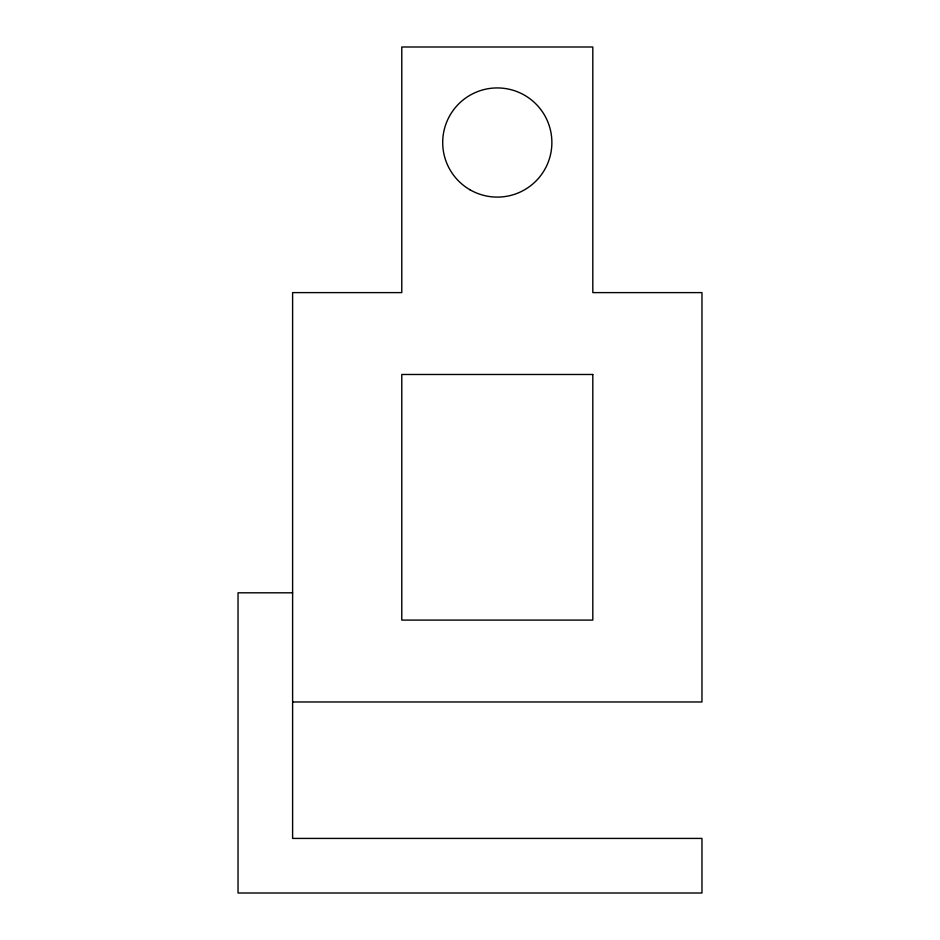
<?xml version="1.0" encoding="UTF-8"?>
<svg xmlns="http://www.w3.org/2000/svg" width="940" height="940" viewBox="0 0 940 940"><rect width="100%" height="100%" fill="white"/><g stroke="black" fill="none" stroke-linecap="round" stroke-linejoin="round"><path stroke-width="1.41" d="M292.61 592.811L238.032 592.811L238.032 893L701.968 893L701.968 838.421L292.61 838.421L292.61 292.61L401.779 292.61L401.779 47L592.811 47L592.811 292.61L701.968 292.61L701.968 701.968L292.61 701.968M592.811 374.484L401.779 374.484L401.779 620.095L592.811 620.095L592.811 374.484M470 189.786A54.579 54.579 0 0 0 551.874 142.516A54.579 54.579 0 0 0 470 95.246A54.579 54.579 0 0 0 470 189.786"/></g></svg>
